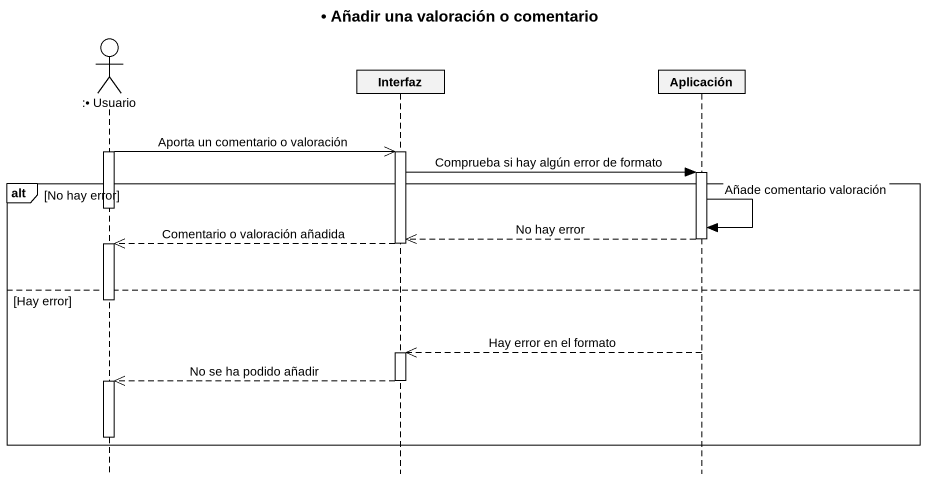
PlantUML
@startuml
title • Añadir una valoración o comentario
hide footbox
actor ":• Usuario" as Usuario
participant Interfaz
participant Aplicación

activate Usuario
Usuario ->> Interfaz : Aporta un comentario o valoración
activate Interfaz
Interfaz -> Aplicación : Comprueba si hay algún error de formato
activate Aplicación
alt No hay error
  deactivate Usuario
  Aplicación -> Aplicación : Añade comentario valoración
  Aplicación -->> Interfaz : No hay error
  deactivate Aplicación
  Interfaz -->> Usuario : Comentario o valoración añadida
  deactivate Interfaz
  activate Usuario
else Hay error
  deactivate Usuario
  Aplicación -->> Interfaz : Hay error en el formato
  activate Interfaz
  Interfaz -->> Usuario : No se ha podido añadir
  deactivate Interfaz
  activate Usuario
  deactivate Usuario
end
@enduml
